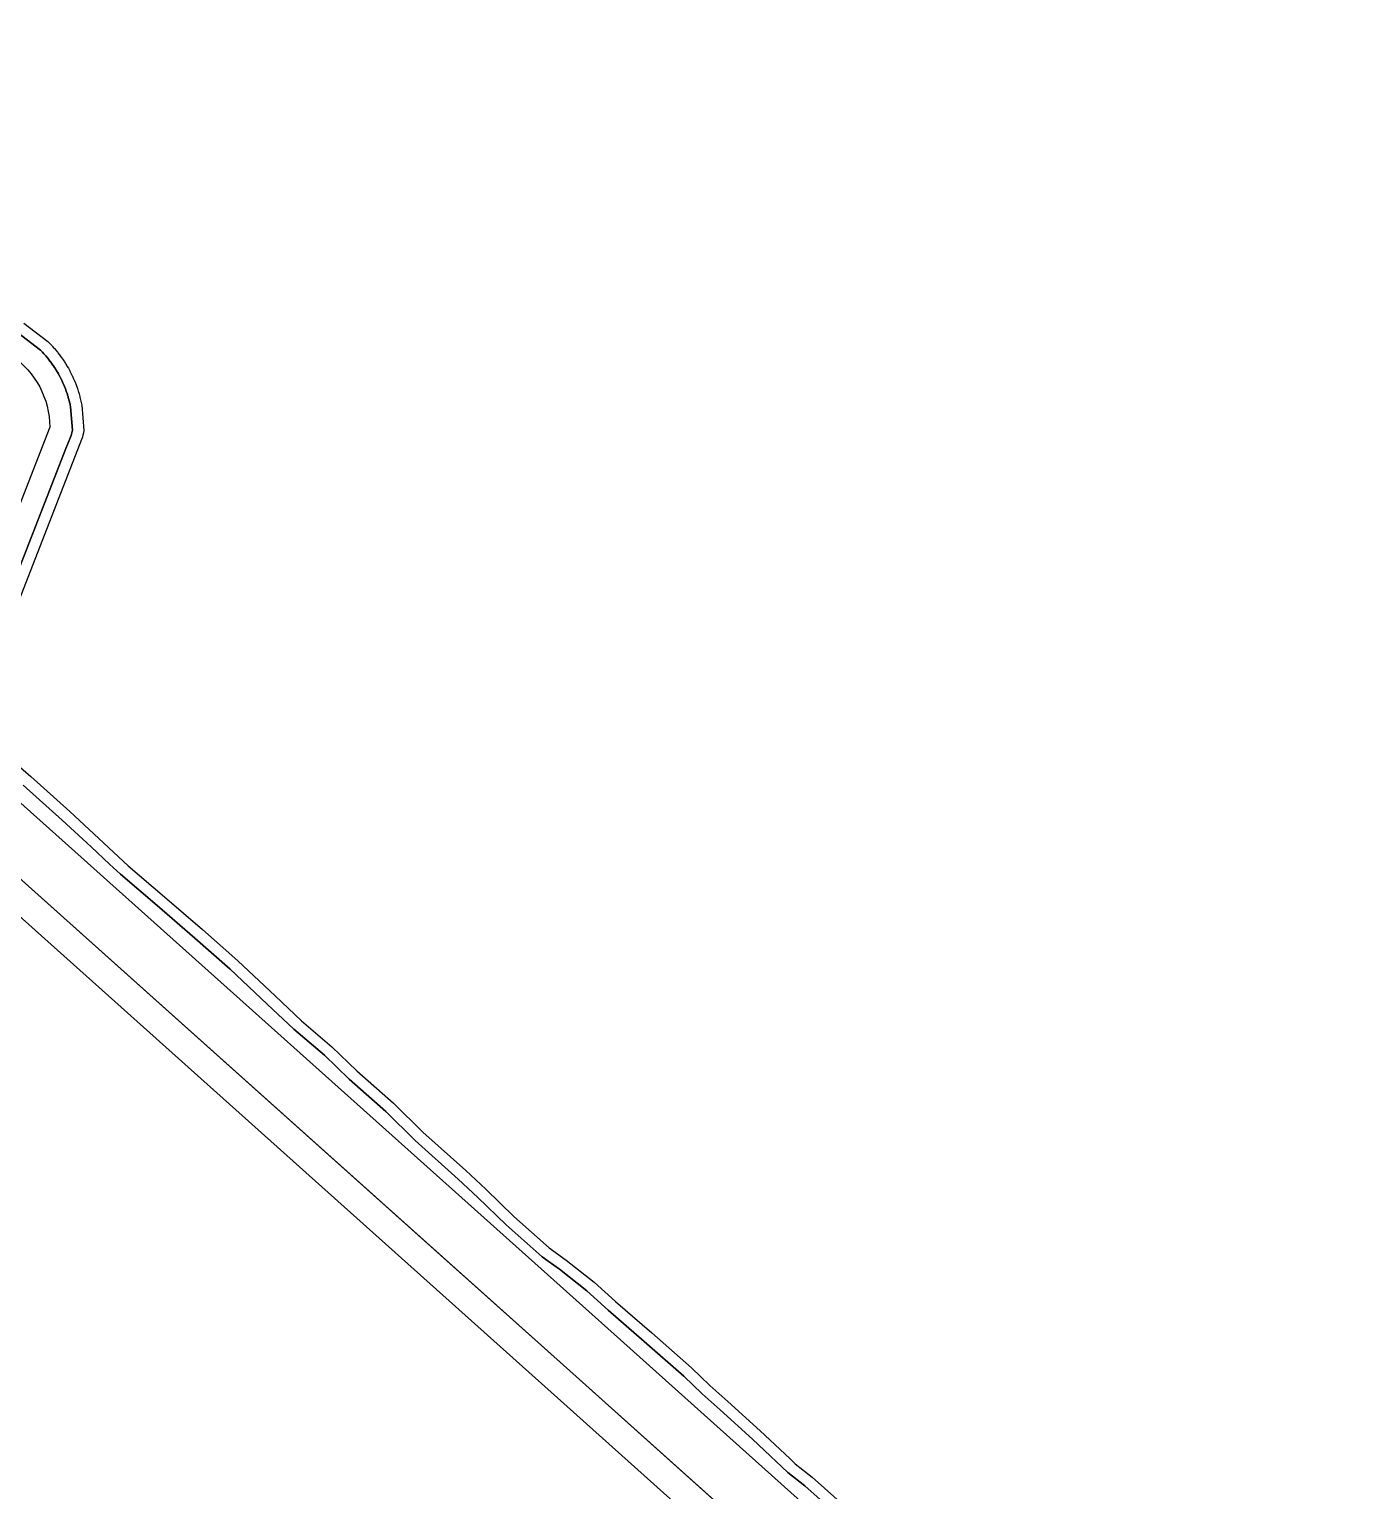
# Model space of a CAD drawing. Header units: inches. Extents: x 87993 to 113012, y 435073 to 454214.
# Drawn here: x 97481.4 to 97715, y 442728.6 to 442985.7 of the extents above; entities that cross this region are included whole.
import ezdxf

# ---------------------------------------------------------------- set-up
doc = ezdxf.new("R2010")
doc.units = ezdxf.units.IN
doc.header["$MEASUREMENT"] = 0
for name, color, linetype, true_color in [('As_waterkering_PLSA', 7, 'Continuous', 0x58e833), ('Beschermingszone_PLSA', 7, 'Continuous', 0xa8e862), ('Kernzone_PLSA', 7, 'Continuous', 0x4ce81c)]:
    doc.layers.add(name, color=color, linetype=linetype, true_color=true_color)

msp = doc.modelspace()

# ---------------------------------------------------------------- linework, layer by layer
at = {"layer": 'As_waterkering_PLSA'}
msp.add_lwpolyline([(97332.37, 442982.48, -0.384336), (97349.34, 442982.48), (97431.14, 442910.82, 0.491367), (97440.03, 442911.03), (97464.39, 442930.03, -0.518696), (97485.03, 442915.76), (97467.07, 442869.75, 0.324035), (97469.86, 442858.58), (97584.34, 442756.18), (97679.32, 442671.07), (97704.43, 442648.61), (97715, 442638.55)], format="xyb", dxfattribs=at)
at = {"layer": 'Beschermingszone_PLSA'}
for points in [[(97480.48, 442934.04), (97484.68, 442930.82), (97484.85, 442930.65), (97485.11, 442930.38), (97485.19, 442930.3), (97485.44, 442930.03), (97485.52, 442929.94), (97485.76, 442929.66), (97485.84, 442929.58), (97486.09, 442929.29), (97486.39, 442928.92), (97486.46, 442928.83), (97486.69, 442928.53), (97486.75, 442928.44), (97486.98, 442928.14), (97487.04, 442928.05), (97487.26, 442927.75), (97487.32, 442927.65), (97487.53, 442927.34), (97487.59, 442927.25), (97487.79, 442926.93), (97487.85, 442926.84), (97488.04, 442926.52), (97488.1, 442926.42), (97488.29, 442926.1), (97488.52, 442925.67), (97488.57, 442925.57), (97488.75, 442925.24), (97488.96, 442924.8), (97489.01, 442924.7), (97489.16, 442924.36), (97489.21, 442924.26), (97489.36, 442923.91), (97489.4, 442923.81), (97489.54, 442923.46), (97489.58, 442923.36), (97489.71, 442923.01), (97489.88, 442922.55), (97490.03, 442922.09), (97490.06, 442921.98), (97490.17, 442921.62), (97490.3, 442921.15), (97490.33, 442921.04), (97490.45, 442920.57), (97490.56, 442920.1), (97490.66, 442919.62), (97491, 442915.16, -0.068361), (97490.62, 442913.57), (97472.6, 442867.41)], [(97470.97, 442868.73), (97486.62, 442908.81), (97487.85, 442911.98), (97488.01, 442912.39), (97488.76, 442914.3, 0.058345), (97488.99, 442915.2), (97488.67, 442919.34), (97488.6, 442919.68), (97488.58, 442919.77), (97488.5, 442920.11), (97488.48, 442920.2), (97488.4, 442920.54), (97488.37, 442920.63), (97488.28, 442920.97), (97488.25, 442921.05), (97488.15, 442921.39), (97488.13, 442921.48), (97488.02, 442921.81), (97487.99, 442921.9), (97487.87, 442922.24), (97487.84, 442922.31), (97487.72, 442922.64), (97487.68, 442922.72), (97487.55, 442923.05), (97487.52, 442923.13), (97487.38, 442923.45), (97487.34, 442923.54), (97487.2, 442923.85), (97487.16, 442923.94), (97487, 442924.25), (97486.96, 442924.33), (97486.8, 442924.64), (97486.76, 442924.72), (97486.59, 442925.03), (97486.55, 442925.11), (97486.37, 442925.42), (97486.33, 442925.49), (97486.15, 442925.79), (97486.1, 442925.87), (97485.91, 442926.16), (97485.86, 442926.24), (97485.67, 442926.53), (97485.61, 442926.61), (97485.41, 442926.89), (97485.36, 442926.97), (97485.15, 442927.25), (97485.1, 442927.32), (97484.88, 442927.6), (97484.83, 442927.67), (97484.61, 442927.94), (97484.56, 442928), (97484.32, 442928.28), (97484.26, 442928.34), (97484.03, 442928.61), (97483.97, 442928.67), (97483.73, 442928.93), (97483.67, 442929), (97483.42, 442929.25), (97483.36, 442929.31), (97479.36, 442932.37)], [(97669.32, 442659.89), (97574.34, 442745), (97459.99, 442847.29, -0.319928)]]:
    msp.add_lwpolyline(points, format="xyb", dxfattribs=at)
for points in [[(97475.23, 442859.86), (97481.67, 442854.29), (97488.54, 442848.11), (97493.66, 442843.37), (97498.79, 442838.59), (97505.22, 442833.14), (97511.87, 442827.35), (97518.12, 442821.87), (97524.68, 442815.68), (97529.31, 442811.33), (97534.68, 442806.73), (97539.05, 442802.51), (97545.49, 442796.82), (97550.66, 442791.72), (97558.25, 442784.96), (97561.75, 442781.67), (97566.67, 442776.87), (97572.91, 442771.35), (97575.91, 442769.22), (97580.84, 442765.32), (97584.57, 442761.92), (97590.94, 442756.41), (97597.92, 442750.24), (97601.15, 442747.18), (97604.32, 442744.36), (97610.02, 442739.2), (97615.22, 442734.3), (97616.19, 442733.37), (97619.15, 442731.04), (97625.16, 442725.7)], [(97463.29, 442851.05), (97553.79, 442770.09), (97577.67, 442748.73), (97597.66, 442730.82), (97672.65, 442663.61)], [(97623.85, 442724.19), (97617.87, 442729.51), (97614.88, 442731.85), (97613.84, 442732.85), (97611.82, 442734.75), (97608.66, 442737.73), (97602.99, 442742.87), (97599.8, 442745.7), (97596.57, 442748.77), (97589.63, 442754.91), (97583.25, 442760.43), (97579.55, 442763.8), (97574.71, 442767.62), (97572.69, 442769.05), (97571.66, 442769.78), (97565.31, 442775.4), (97560.36, 442780.22), (97556.9, 442783.48), (97549.29, 442790.26), (97544.13, 442795.36), (97537.7, 442801.05), (97533.34, 442805.25), (97527.97, 442809.84), (97523.3, 442814.23), (97516.77, 442820.39), (97510.55, 442825.85), (97503.92, 442831.62), (97497.46, 442837.1), (97495.53, 442838.89), (97492.3, 442841.9), (97489.36, 442844.62), (97487.19, 442846.63), (97480.35, 442852.79)]]:
    msp.add_lwpolyline(points, dxfattribs=at)
at = {"layer": 'Kernzone_PLSA'}
for points in [[(97479.36, 442932.37), (97483.36, 442929.31), (97483.42, 442929.25), (97483.67, 442929), (97483.73, 442928.93), (97483.97, 442928.67), (97484.03, 442928.61), (97484.26, 442928.34), (97484.32, 442928.28), (97484.56, 442928), (97484.61, 442927.94), (97484.83, 442927.67), (97484.88, 442927.6), (97485.1, 442927.32), (97485.15, 442927.25), (97485.36, 442926.97), (97485.41, 442926.89), (97485.61, 442926.61), (97485.67, 442926.53), (97485.86, 442926.24), (97485.91, 442926.16), (97486.1, 442925.87), (97486.15, 442925.79), (97486.33, 442925.49), (97486.37, 442925.42), (97486.55, 442925.11), (97486.59, 442925.03), (97486.76, 442924.72), (97486.8, 442924.64), (97486.96, 442924.33), (97487, 442924.25), (97487.16, 442923.94), (97487.2, 442923.85), (97487.34, 442923.54), (97487.38, 442923.45), (97487.52, 442923.13), (97487.55, 442923.05), (97487.68, 442922.72), (97487.72, 442922.64), (97487.84, 442922.31), (97487.87, 442922.24), (97487.99, 442921.9), (97488.02, 442921.81), (97488.13, 442921.48), (97488.15, 442921.39), (97488.25, 442921.05), (97488.28, 442920.97), (97488.37, 442920.63), (97488.4, 442920.54), (97488.48, 442920.2), (97488.5, 442920.11), (97488.58, 442919.77), (97488.6, 442919.68), (97488.67, 442919.34), (97488.99, 442915.2, -0.058345), (97488.76, 442914.3), (97487.85, 442911.98), (97486.62, 442908.81), (97470.8, 442868.31)], [(97672.65, 442663.61), (97577.67, 442748.73), (97463.29, 442851.05, -0.32076)]]:
    msp.add_lwpolyline(points, format="xyb", dxfattribs=at)
msp.add_lwpolyline([(97480.35, 442852.79), (97487.19, 442846.63), (97492.3, 442841.9), (97495.53, 442838.89), (97497.46, 442837.1), (97503.92, 442831.62), (97510.55, 442825.85), (97516.77, 442820.39), (97523.3, 442814.23), (97527.97, 442809.84), (97533.34, 442805.25), (97537.7, 442801.05), (97544.13, 442795.36), (97549.29, 442790.26), (97556.9, 442783.48), (97560.36, 442780.22), (97565.31, 442775.4), (97571.66, 442769.78), (97572.69, 442769.05), (97574.71, 442767.62), (97579.55, 442763.8), (97583.25, 442760.43), (97589.63, 442754.91), (97596.57, 442748.77), (97599.8, 442745.7), (97602.99, 442742.87), (97608.66, 442737.73), (97611.82, 442734.75), (97613.84, 442732.85), (97614.88, 442731.85), (97617.87, 442729.51), (97623.85, 442724.19)], dxfattribs=at)

doc.saveas('drawing.dxf')
